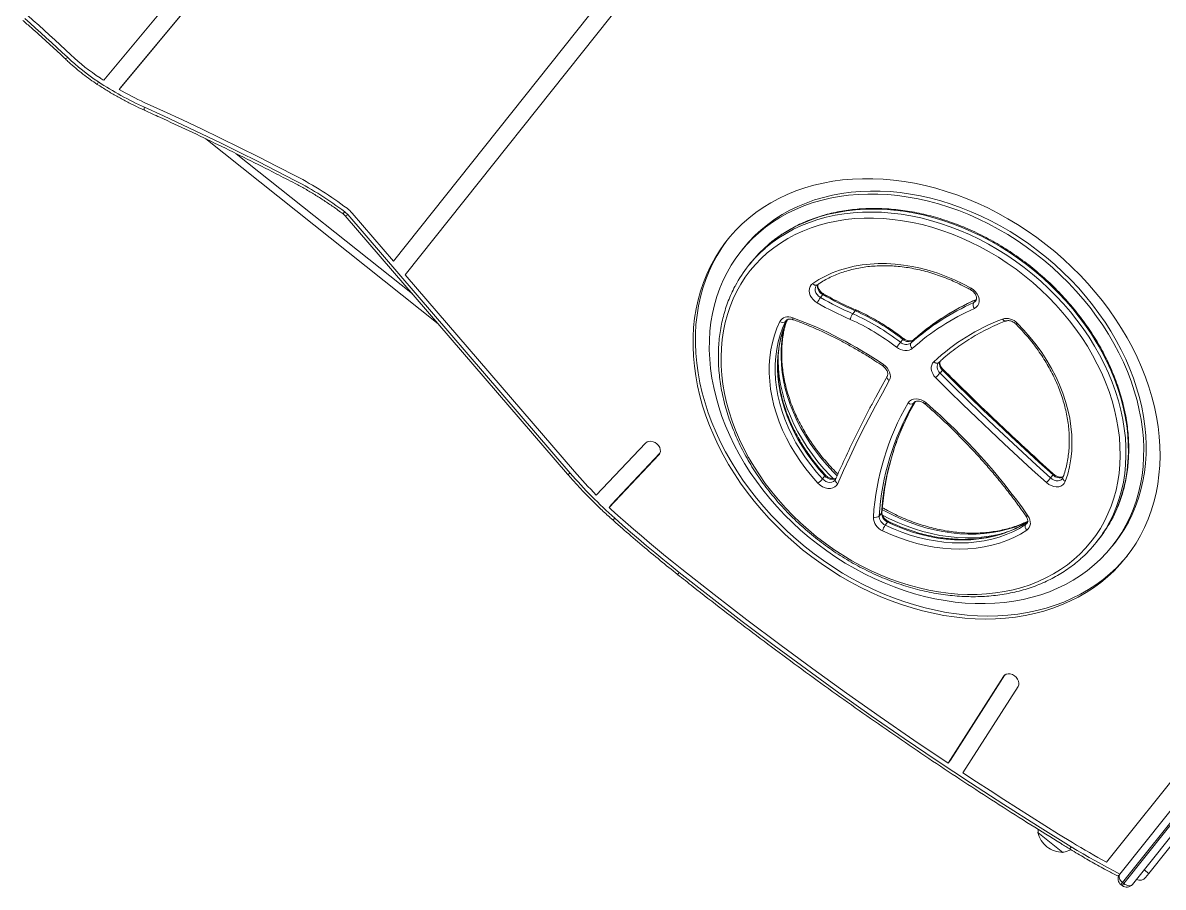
# Model space of a CAD drawing. Header units: millimetres. Extents: x -229914 to 856942, y -268655 to 87212.
# Drawn here: x -137560 to -136790, y 23775 to 24359 of the extents above; entities that cross this region are included whole.
import ezdxf

# ---------------------------------------------------------------- set-up
doc = ezdxf.new("R2010")
doc.units = ezdxf.units.MM

# ---------------------------------------------------------------- blocks, each defined once
blk = doc.blocks.new('Т912NEW')
at = {"color": 7, "linetype": 'Continuous', "lineweight": 15}
for p, q in [((460.75, 2527.19), (460.75, 3031.17)), ((465.75, 3027.95), (465.75, 2523.83)), ((466.75, 2523.83), (466.75, 3027.95)), ((471.75, 3031.17), (471.75, 2527.05)), ((448.75, 2527.87), (448.75, 3019.4)), ((-180.7, 2545.53), (-180.7, 2790.4)), ((-168.7, 2543.25), (-168.7, 2790.4)), ((-404.59, 2766.09), (-409.65, 2519.17)), ((-392.63, 2766.56), (-397.61, 2523.33)), ((-392.59, 2765.95), (-397.61, 2520.76)), ((143.21, 2767.54), (143.21, 2770.11)), ((121.21, 2715.78), (121.21, 2718.35)), ((127.05, 2722.35), (127.08, 2722.59)), ((127.05, 2722.35), (127.05, 2719.78)), ((149.95, 2720.71), (149.96, 2721.01)), ((155.08, 2718.71), (155.08, 2716.13)), ((52.95, 2710.32), (53.05, 2711)), ((84.06, 2710.87), (84.06, 2713.44)), ((257.56, 2707.27), (257.56, 2709.85)), ((60.13, 2708.37), (60.13, 2705.79)), ((-1.25, 2699.47), (-1.25, 2696.9)), ((8.75, 2694.97), (8.75, 2692.4)), ((308.75, 2692.4), (308.75, 2694.97)), ((318.75, 2696.9), (318.75, 2699.47)), ((183.06, 2615.1), (183.06, 2617.67)), ((475.75, 2621.85), (475.75, 2539.68)), ((137.49, 2610.89), (137.49, 2613.46)), ((190.11, 2615.4), (190.11, 2612.83)), ((316.14, 2582.68), (323.31, 2513.56)), ((316.26, 2584.04), (323.31, 2516.13)), ((328.1, 2583.4), (335.24, 2514.6)), ((29.04, 2555.45), (24.89, 2507.25)), ((40.9, 2556.09), (36.81, 2508.65)), ((-225.26, 2549.17), (0.96, 2506.2)), ((-224.33, 2550.87), (1.9, 2507.9)), ((-222.64, 2553.5), (-180.7, 2545.53)), ((41.01, 2554.85), (36.81, 2506.08)), ((-168.7, 2543.25), (3.58, 2510.53)), ((471.75, 2539.68), (475.75, 2539.68)), ((475.75, 2539.68), (475.75, 2536.17)), ((-130.48, 2531.17), (-331.18, 2531.17)), ((460.75, 2527.19), (460.75, 2526.31)), ((-397.61, 2523.33), (-397.61, 2520.76)), ((466.75, 2523.83), (465.75, 2523.83)), ((465.75, 2522.05), (466.75, 2522.05)), ((323.31, 2516.13), (323.31, 2513.56)), ((400, 2514.9), (400, 2514.67)), ((400, 2514.67), (421.5, 2514.67)), ((421.5, 2514.67), (421.49, 2514.9)), ((36.81, 2508.65), (36.81, 2506.08))]:
    blk.add_line(p, q, dxfattribs=at)
at = {"color": 8, "linetype": 'Continuous', "lineweight": 15}
for p, q in [((153.74, 2689.65), (153.78, 2689.16)), ((153.78, 2689.85), (153.78, 2689.16)), ((51.8, 2679.8), (51.8, 2678.41)), ((263.98, 2672.15), (263.98, 2674.16)), ((316.14, 2583.4), (316.14, 2582.68)), ((41.01, 2555.45), (41.01, 2554.85)), ((-308.78, 2536.17), (-156.8, 2536.17)), ((465.75, 2523.83), (465.75, 2522.05)), ((466.75, 2522.05), (466.75, 2523.83))]:
    blk.add_line(p, q, dxfattribs=at)
at = {"color": 7, "linetype": 'Continuous', "lineweight": 15, "flags": 128}
for points in [[(330.75, 2696.9), (330.57, 2702.85), (330.05, 2708.79), (329.17, 2714.71), (327.94, 2720.59), (326.37, 2726.42), (324.46, 2732.2), (322.21, 2737.9), (319.62, 2743.51), (316.71, 2749.03), (313.47, 2754.45), (309.92, 2759.75), (306.06, 2764.91), (301.9, 2769.94), (297.44, 2774.82), (292.7, 2779.55), (287.69, 2784.1), (282.41, 2788.47), (276.89, 2792.66), (271.12, 2796.65), (265.12, 2800.44), (258.9, 2804.02), (252.48, 2807.37), (245.87, 2810.5), (239.08, 2813.4), (232.12, 2816.07), (225.02, 2818.48), (217.78, 2820.65), (210.42, 2822.57), (202.95, 2824.23), (195.4, 2825.63), (187.76, 2826.77), (180.07, 2827.64), (172.34, 2828.24), (164.58, 2828.58), (156.8, 2828.65), (149.03, 2828.45), (141.28, 2827.98), (133.57, 2827.24), (125.91, 2826.23), (118.31, 2824.96), (110.8, 2823.43), (103.38, 2821.64), (96.08, 2819.6), (88.91, 2817.31), (81.88, 2814.77), (75, 2811.98), (68.3, 2808.97), (61.78, 2805.72), (55.46, 2802.25), (49.35, 2798.57), (43.47, 2794.68), (37.82, 2790.59), (32.41, 2786.31), (27.27, 2781.84), (22.39, 2777.21), (17.79, 2772.4), (13.48, 2767.45), (9.47, 2762.35), (5.76, 2757.11), (2.37, 2751.75), (-0.71, 2746.29), (-3.46, 2740.72), (-5.88, 2735.06), (-7.96, 2729.32), (-9.71, 2723.51), (-11.1, 2717.66), (-12.15, 2711.76), (-12.86, 2705.82), (-13.21, 2699.88), (-13.21, 2693.92), (-12.86, 2687.97), (-12.15, 2682.04), (-11.1, 2676.14), (-9.71, 2670.28), (-7.96, 2664.48), (-5.88, 2658.74), (-3.46, 2653.08), (-0.71, 2647.51), (2.37, 2642.04), (5.76, 2636.68), (9.47, 2631.45), (13.48, 2626.35), (17.79, 2621.39), (22.39, 2616.59), (27.27, 2611.95), (32.41, 2607.49), (37.82, 2603.2), (43.47, 2599.11), (49.35, 2595.22), (55.46, 2591.54), (61.78, 2588.07), (68.3, 2584.83), (75, 2581.81), (81.88, 2579.03), (88.91, 2576.49), (96.08, 2574.19), (103.38, 2572.15), (110.8, 2570.36), (118.31, 2568.83), (125.91, 2567.56), (133.57, 2566.56), (141.28, 2565.82), (149.03, 2565.35), (156.8, 2565.15), (164.58, 2565.21), (172.34, 2565.55), (180.07, 2566.15), (187.76, 2567.03), (195.4, 2568.16), (202.95, 2569.56), (210.42, 2571.22), (217.78, 2573.14), (225.02, 2575.31), (232.12, 2577.73), (239.08, 2580.39), (245.87, 2583.29), (252.48, 2586.42), (258.9, 2589.78), (265.12, 2593.35), (271.12, 2597.14), (276.89, 2601.13), (282.41, 2605.32), (287.69, 2609.7), (292.7, 2614.25), (297.44, 2618.97), (301.9, 2623.85), (306.06, 2628.88), (309.92, 2634.05), (313.47, 2639.35), (316.71, 2644.76), (319.62, 2650.28), (322.21, 2655.9), (324.46, 2661.6), (326.37, 2667.37), (327.94, 2673.2), (329.17, 2679.08), (330.05, 2685), (330.57, 2690.94), (330.75, 2696.9)], [(318.75, 2699.47), (318.57, 2705.21), (318.05, 2710.95), (317.17, 2716.65), (315.94, 2722.32), (314.37, 2727.94), (312.46, 2733.5), (310.21, 2738.98), (307.62, 2744.37), (304.71, 2749.67), (301.48, 2754.86), (297.93, 2759.92), (294.08, 2764.85), (289.93, 2769.64), (285.49, 2774.27), (280.78, 2778.74), (275.79, 2783.04), (270.55, 2787.15), (265.06, 2791.06), (259.34, 2794.78), (253.4, 2798.29), (247.25, 2801.58), (240.9, 2804.64), (234.38, 2807.48), (227.69, 2810.08), (220.84, 2812.43), (213.86, 2814.53), (206.76, 2816.39), (199.55, 2817.98), (192.26, 2819.32), (184.89, 2820.39), (177.46, 2821.19), (169.99, 2821.73), (162.5, 2822), (155, 2822), (147.5, 2821.73), (140.04, 2821.19), (132.61, 2820.39), (125.24, 2819.32), (117.94, 2817.98), (110.73, 2816.39), (103.63, 2814.53), (96.65, 2812.43), (89.81, 2810.08), (83.12, 2807.48), (76.59, 2804.64), (70.25, 2801.58), (64.1, 2798.29), (58.15, 2794.78), (52.43, 2791.06), (46.95, 2787.15), (41.7, 2783.04), (36.72, 2778.74), (32, 2774.27), (27.56, 2769.64), (23.42, 2764.85), (19.56, 2759.92), (16.02, 2754.86), (12.78, 2749.67), (9.87, 2744.37), (7.29, 2738.98), (5.04, 2733.5), (3.13, 2727.94), (1.55, 2722.32), (0.33, 2716.65), (-0.55, 2710.95), (-1.08, 2705.21), (-1.25, 2699.47)], [(318.75, 2696.9), (318.57, 2702.64), (318.05, 2708.37), (317.17, 2714.08), (315.94, 2719.75), (314.37, 2725.37), (312.46, 2730.93), (310.21, 2736.41), (307.62, 2741.8), (304.71, 2747.1), (301.48, 2752.29), (297.93, 2757.35), (294.08, 2762.28), (289.93, 2767.07), (285.49, 2771.7), (280.78, 2776.17), (275.79, 2780.46), (270.55, 2784.58), (265.06, 2788.49), (259.34, 2792.21), (253.4, 2795.72), (247.25, 2799.01), (240.9, 2802.07), (234.38, 2804.91), (227.69, 2807.5), (220.84, 2809.86), (213.86, 2811.96), (206.76, 2813.82), (199.55, 2815.41), (192.26, 2816.75), (184.89, 2817.82), (177.46, 2818.62), (169.99, 2819.16), (162.5, 2819.43), (155, 2819.43), (147.5, 2819.16), (140.04, 2818.62), (132.61, 2817.82), (125.24, 2816.75), (117.94, 2815.41), (110.73, 2813.82), (103.63, 2811.96), (96.65, 2809.86), (89.81, 2807.5), (83.12, 2804.91), (76.59, 2802.07), (70.25, 2799.01), (64.1, 2795.72), (58.15, 2792.21), (52.43, 2788.49), (46.95, 2784.58), (41.7, 2780.46), (36.72, 2776.17), (32, 2771.7), (27.56, 2767.07), (23.42, 2762.28), (19.56, 2757.35), (16.02, 2752.29), (12.78, 2747.1), (9.87, 2741.8), (7.29, 2736.41), (5.04, 2730.93), (3.13, 2725.37), (1.55, 2719.75), (0.33, 2714.08), (-0.55, 2708.37), (-1.08, 2702.64), (-1.25, 2696.9), (-1.08, 2691.15), (-0.55, 2685.42), (0.33, 2679.71), (1.55, 2674.04), (3.13, 2668.42), (5.04, 2662.87), (7.29, 2657.39), (9.87, 2651.99), (12.78, 2646.69), (16.02, 2641.51), (19.56, 2636.44), (23.42, 2631.51), (27.56, 2626.73), (32, 2622.09), (36.72, 2617.62), (41.7, 2613.33), (46.95, 2609.22), (52.43, 2605.3), (58.15, 2601.58), (64.1, 2598.08), (70.25, 2594.79), (76.59, 2591.72), (83.12, 2588.89), (89.81, 2586.29), (96.65, 2583.94), (103.63, 2581.83), (110.73, 2579.98), (117.94, 2578.38), (125.24, 2577.05), (132.61, 2575.98), (140.04, 2575.17), (147.5, 2574.63), (155, 2574.36), (162.5, 2574.36), (169.99, 2574.63), (177.46, 2575.17), (184.89, 2575.98), (192.26, 2577.05), (199.55, 2578.38), (206.76, 2579.98), (213.86, 2581.83), (220.84, 2583.94), (227.69, 2586.29), (234.38, 2588.89), (240.9, 2591.72), (247.25, 2594.79), (253.4, 2598.08), (259.34, 2601.58), (265.06, 2605.3), (270.55, 2609.22), (275.79, 2613.33), (280.78, 2617.62), (285.49, 2622.09), (289.93, 2626.73), (294.08, 2631.51), (297.93, 2636.44), (301.48, 2641.51), (304.71, 2646.69), (307.62, 2651.99), (310.21, 2657.39), (312.46, 2662.87), (314.37, 2668.42), (315.94, 2674.04), (317.17, 2679.71), (318.05, 2685.42), (318.57, 2691.15), (318.75, 2696.9)], [(305.75, 2690.47), (305.57, 2695.99), (305.04, 2701.51), (304.16, 2706.99), (302.92, 2712.44), (301.34, 2717.83), (299.42, 2723.16), (297.16, 2728.41), (294.56, 2733.56), (291.63, 2738.62), (288.39, 2743.55), (284.83, 2748.36), (280.97, 2753.03), (276.82, 2757.55), (272.38, 2761.91), (267.67, 2766.09), (262.69, 2770.1), (257.47, 2773.91), (252, 2777.52), (246.32, 2780.92), (240.42, 2784.1), (234.32, 2787.06), (228.04, 2789.78), (221.6, 2792.27), (215, 2794.51), (208.27, 2796.5), (201.42, 2798.23), (194.47, 2799.7), (187.43, 2800.91), (180.32, 2801.86), (173.16, 2802.54), (165.96, 2802.94), (158.75, 2803.08), (151.54, 2802.94), (144.34, 2802.54), (137.18, 2801.86), (130.07, 2800.91), (123.03, 2799.7), (116.08, 2798.23), (109.23, 2796.5), (102.49, 2794.51), (95.9, 2792.27), (89.45, 2789.78), (83.18, 2787.06), (77.08, 2784.1), (71.18, 2780.92), (65.49, 2777.52), (60.03, 2773.91), (54.8, 2770.1), (49.83, 2766.09), (45.12, 2761.91), (40.68, 2757.55), (36.52, 2753.03), (32.66, 2748.36), (29.11, 2743.55), (25.86, 2738.62), (22.94, 2733.56), (20.34, 2728.41), (18.08, 2723.16), (16.15, 2717.83), (14.57, 2712.44), (13.34, 2706.99), (12.46, 2701.51), (11.93, 2695.99), (11.75, 2690.47), (11.93, 2684.94), (12.46, 2679.43), (13.34, 2673.95), (14.57, 2668.5), (16.15, 2663.11), (18.08, 2657.78), (20.34, 2652.53), (22.94, 2647.38), (25.86, 2642.32), (29.11, 2637.39), (32.66, 2632.58), (36.52, 2627.91), (40.68, 2623.39), (45.12, 2619.03), (49.83, 2614.85), (54.8, 2610.84), (60.03, 2607.03), (65.49, 2603.42), (71.18, 2600.02), (77.08, 2596.84), (83.18, 2593.88), (89.45, 2591.16), (95.9, 2588.67), (102.49, 2586.43), (109.23, 2584.44), (116.08, 2582.71), (123.03, 2581.24), (130.07, 2580.02), (137.18, 2579.08), (144.34, 2578.4), (151.54, 2578), (158.75, 2577.86), (165.96, 2578), (173.16, 2578.4), (180.32, 2579.08), (187.43, 2580.02), (194.47, 2581.24), (201.42, 2582.71), (208.27, 2584.44), (215, 2586.43), (221.6, 2588.67), (228.04, 2591.16), (234.32, 2593.88), (240.42, 2596.84), (246.32, 2600.02), (252, 2603.42), (257.47, 2607.03), (262.69, 2610.84), (267.67, 2614.85), (272.38, 2619.03), (276.82, 2623.39), (280.97, 2627.91), (284.83, 2632.58), (288.39, 2637.39), (291.63, 2642.32), (294.56, 2647.38), (297.16, 2652.53), (299.42, 2657.78), (301.34, 2663.11), (302.92, 2668.5), (304.16, 2673.95), (305.04, 2679.43), (305.57, 2684.94), (305.75, 2690.47)], [(50.19, 2709.94), (51.8, 2714.62), (53.76, 2719.22), (56.05, 2723.73), (58.68, 2728.14), (61.62, 2732.42), (64.88, 2736.56), (68.44, 2740.56), (72.28, 2744.4), (76.41, 2748.06), (80.8, 2751.54), (85.44, 2754.83), (90.32, 2757.9), (95.41, 2760.77), (100.71, 2763.4), (106.2, 2765.8), (111.85, 2767.96), (117.65, 2769.87), (123.59, 2771.53), (129.64, 2772.92), (135.78, 2774.05)], [(135.78, 2774.05), (137.71, 2774.2), (139.63, 2774.03), (141.46, 2773.55), (143.12, 2772.77), (144.52, 2771.75), (145.6, 2770.52), (146.31, 2769.14), (146.62, 2767.68), (146.52, 2766.2), (146, 2764.77)], [(174.87, 2774.99), (181.32, 2774.11), (187.7, 2772.95), (193.97, 2771.51), (200.12, 2769.79), (206.13, 2767.79), (211.98, 2765.52), (217.64, 2763), (223.1, 2760.22), (228.34, 2757.21), (233.33, 2753.96), (238.07, 2750.5), (242.54, 2746.82), (246.71, 2742.96), (250.58, 2738.91), (254.14, 2734.69), (257.37, 2730.33), (260.25, 2725.82), (262.79, 2721.19), (264.96, 2716.46), (266.77, 2711.64)], [(130.03, 2717.56), (129.68, 2716.36), (129.06, 2715.23), (128.19, 2714.2), (127.1, 2713.31), (125.82, 2712.58), (124.38, 2712.03), (122.85, 2711.69), (121.26, 2711.56)], [(154.65, 2711.93), (152.97, 2712.25), (151.4, 2712.8), (150, 2713.57), (148.82, 2714.54), (147.9, 2715.66), (147.27, 2716.89), (146.96, 2718.19), (146.99, 2719.52)], [(257.56, 2709.85), (244.72, 2710.69), (231.88, 2711.61), (219.05, 2712.6), (206.23, 2713.67), (193.42, 2714.82), (180.63, 2716.04), (167.85, 2717.34), (155.08, 2718.71)], [(60.72, 2701.61), (58.93, 2701.48), (57.15, 2701.62), (55.43, 2702.03), (53.86, 2702.69), (52.48, 2703.57), (51.37, 2704.65), (50.56, 2705.88), (50.08, 2707.21), (49.95, 2708.58), (50.19, 2709.94)], [(257.32, 2703.06), (244.45, 2703.9), (231.59, 2704.82), (218.74, 2705.82), (205.89, 2706.89), (193.07, 2708.04), (180.25, 2709.26), (167.44, 2710.56), (154.65, 2711.93)], [(155.08, 2716.13), (167.85, 2714.76), (180.63, 2713.47), (193.42, 2712.25), (206.23, 2711.1), (219.05, 2710.03), (231.88, 2709.04), (244.72, 2708.12), (257.56, 2707.27)], [(266.77, 2711.64), (267.04, 2710.2), (266.92, 2708.74), (266.4, 2707.34), (265.5, 2706.06), (264.28, 2704.95), (262.78, 2704.06), (261.06, 2703.43), (259.22, 2703.09), (257.32, 2703.06)], [(-13.24, 2698.18), (-13.21, 2696.49), (-12.86, 2690.54), (-12.15, 2684.61), (-11.1, 2678.71), (-9.71, 2672.85), (-7.96, 2667.05), (-5.88, 2661.31), (-3.46, 2655.65), (-0.71, 2650.08), (2.37, 2644.61), (5.76, 2639.25), (9.47, 2634.02), (13.48, 2628.92), (17.79, 2623.96), (22.39, 2619.16), (27.27, 2614.52), (32.41, 2610.06), (37.82, 2605.78), (43.47, 2601.68), (49.35, 2597.79), (55.46, 2594.11), (61.78, 2590.64), (68.3, 2587.4), (75, 2584.38), (81.88, 2581.6), (88.91, 2579.06), (96.08, 2576.76), (103.38, 2574.72), (110.8, 2572.93), (118.31, 2571.4), (125.91, 2570.13), (133.57, 2569.13), (141.28, 2568.39), (149.03, 2567.92), (156.8, 2567.72), (164.58, 2567.78), (172.34, 2568.12), (180.07, 2568.73), (187.76, 2569.6), (195.4, 2570.73), (202.95, 2572.13), (210.42, 2573.79), (217.78, 2575.71), (225.02, 2577.88), (232.12, 2580.3), (239.08, 2582.96), (245.87, 2585.86), (252.48, 2588.99), (258.9, 2592.35), (265.12, 2595.93), (271.12, 2599.71), (276.89, 2603.71), (282.41, 2607.89), (287.69, 2612.27), (292.7, 2616.82), (297.44, 2621.54), (301.9, 2626.42), (306.06, 2631.45), (309.92, 2636.62), (313.47, 2641.92), (316.71, 2647.33), (319.62, 2652.85), (322.21, 2658.47), (324.46, 2664.17), (326.37, 2669.94), (327.94, 2675.77), (329.17, 2681.66), (330.05, 2687.57), (330.57, 2693.51), (330.74, 2698.18)], [(121.59, 2696.93), (123.32, 2696.93), (125.02, 2696.68), (126.63, 2696.18), (128.08, 2695.45), (129.32, 2694.53), (130.31, 2693.44), (131.01, 2692.22), (131.39, 2690.92)], [(150.8, 2686.98), (150.8, 2688.47), (151.22, 2689.93), (152.04, 2691.28), (153.21, 2692.47), (154.7, 2693.43), (156.42, 2694.13), (158.29, 2694.53), (160.23, 2694.61)], [(131.2, 2676.4), (130.03, 2682.99), (128.41, 2692.57)], [(131.39, 2690.92), (133, 2681.36), (134.72, 2671.82), (136.57, 2662.28), (138.52, 2652.76), (140.59, 2643.25), (142.78, 2633.76), (145.07, 2624.28), (147.49, 2614.83)], [(48.84, 2676.09), (48.71, 2677.24), (48.83, 2678.38), (49.2, 2679.49), (49.8, 2680.54), (50.62, 2681.5), (51.63, 2682.34), (52.81, 2683.04), (54.13, 2683.58)], [(136.9, 2606.71), (130.67, 2607.81), (124.53, 2609.18), (118.5, 2610.81), (112.61, 2612.71), (106.86, 2614.87), (101.29, 2617.27), (95.91, 2619.91), (90.73, 2622.79), (85.78, 2625.89), (81.07, 2629.2), (76.61, 2632.71), (72.42, 2636.41), (68.52, 2640.29), (64.91, 2644.34), (61.61, 2648.53), (58.64, 2652.87), (55.99, 2657.32), (53.67, 2661.89), (51.71, 2666.55), (50.1, 2671.29), (48.84, 2676.09)], [(51.8, 2678.41), (53.02, 2673.74), (54.59, 2669.12), (56.5, 2664.59), (58.75, 2660.14), (61.33, 2655.81), (64.23, 2651.59), (67.44, 2647.5), (70.95, 2643.57), (74.74, 2639.79), (78.82, 2636.19), (83.16, 2632.77), (87.74, 2629.55), (92.56, 2626.54), (97.6, 2623.74), (102.84, 2621.17), (108.26, 2618.83), (113.85, 2616.73), (119.58, 2614.89), (125.45, 2613.29), (131.42, 2611.96), (137.49, 2610.89)], [(263.98, 2674.72), (262.29, 2670.14), (260.27, 2665.64), (257.91, 2661.23), (255.22, 2656.94), (252.22, 2652.77), (248.91, 2648.73), (245.31, 2644.85), (241.42, 2641.14), (237.26, 2637.6), (232.84, 2634.25), (228.18, 2631.1), (223.29, 2628.16), (218.19, 2625.43), (212.89, 2622.94), (207.42, 2620.68), (201.78, 2618.67), (196.01, 2616.91), (190.11, 2615.4)], [(190.11, 2612.83), (196.01, 2614.34), (201.78, 2616.1), (207.42, 2618.11), (212.89, 2620.37), (218.19, 2622.86), (223.29, 2625.59), (228.18, 2628.53), (232.84, 2631.68), (237.26, 2635.03), (241.42, 2638.57), (245.31, 2642.28), (248.91, 2646.16), (252.22, 2650.2), (255.22, 2654.37), (257.91, 2658.66), (260.27, 2663.07), (262.29, 2667.57), (263.98, 2672.15)], [(261.45, 2677.76), (262.9, 2677.21), (264.19, 2676.46), (265.29, 2675.55), (266.16, 2674.5), (266.77, 2673.35), (267.1, 2672.13), (267.14, 2670.89), (266.89, 2669.67)], [(266.89, 2669.67), (265.16, 2664.95), (263.07, 2660.33), (260.65, 2655.8), (257.89, 2651.39), (254.81, 2647.1), (251.41, 2642.96), (247.7, 2638.97), (243.7, 2635.15), (239.43, 2631.51), (234.89, 2628.07), (230.1, 2624.83), (225.07, 2621.81), (219.83, 2619.01), (214.39, 2616.45), (208.76, 2614.13), (202.97, 2612.06), (197.04, 2610.25), (190.98, 2608.7)], [(147.49, 2614.83), (147.66, 2613.33), (147.41, 2611.84), (146.74, 2610.43), (145.68, 2609.16), (144.3, 2608.1), (142.64, 2607.29), (140.8, 2606.77), (138.85, 2606.58), (136.9, 2606.71)], [(328.1, 2583.4), (327.77, 2584.58), (327.06, 2585.65), (326.01, 2586.54), (324.7, 2587.19), (323.2, 2587.56), (321.64, 2587.62), (320.11, 2587.37), (318.71, 2586.83), (317.55, 2586.02), (316.7, 2585.02), (316.22, 2583.87), (316.14, 2582.68)], [(41.01, 2554.85), (40.91, 2556.04), (40.41, 2557.18), (39.54, 2558.18), (38.36, 2558.97), (36.96, 2559.5), (35.42, 2559.74), (33.86, 2559.66), (32.38, 2559.27), (31.07, 2558.61), (30.04, 2557.7), (29.35, 2556.63), (29.04, 2555.45)], [(-267.78, 2549.47), (-281.8, 2546.71), (-295.78, 2543.85), (-309.73, 2540.89), (-323.65, 2537.83), (-337.52, 2534.68), (-351.36, 2531.43), (-365.16, 2528.08), (-378.92, 2524.63)], [(-376.71, 2522.11), (-363.02, 2525.54), (-349.28, 2528.88), (-335.5, 2532.12), (-321.69, 2535.26), (-307.84, 2538.3), (-293.95, 2541.25), (-280.03, 2544.09), (-266.07, 2546.84)], [(423.53, 2521.17), (428.23, 2521.77), (432.91, 2522.42), (437.58, 2523.1), (442.24, 2523.84), (446.88, 2524.61), (451.52, 2525.43), (456.14, 2526.29), (460.75, 2527.19)], [(466.75, 2523.83), (467.72, 2523.9), (468.66, 2524.08), (469.53, 2524.38), (470.28, 2524.77), (470.91, 2525.26), (471.37, 2525.82), (471.65, 2526.42), (471.75, 2527.05)], [(-477.34, 2518.61), (-472.47, 2518.39), (-467.6, 2518.15), (-462.73, 2517.88), (-457.86, 2517.58), (-453, 2517.25), (-448.14, 2516.89), (-443.28, 2516.51), (-438.43, 2516.09)], [(-437.63, 2518.85), (-442.54, 2519.27), (-447.45, 2519.66), (-452.36, 2520.02), (-457.27, 2520.35), (-462.19, 2520.65), (-467.12, 2520.93), (-472.04, 2521.17), (-476.97, 2521.39)], [(101.23, 2501.25), (128.2, 2501.41), (155.17, 2501.84), (182.13, 2502.55), (209.07, 2503.53), (236, 2504.78), (262.9, 2506.31), (289.77, 2508.1), (316.61, 2510.17), (343.41, 2512.52), (370.17, 2515.13), (396.88, 2518.01), (423.53, 2521.17)], [(335.24, 2514.6), (346.16, 2515.6), (357.08, 2516.65), (367.99, 2517.75), (378.89, 2518.88), (389.79, 2520.07), (400.67, 2521.3), (411.55, 2522.57), (422.42, 2523.89)], [(101.22, 2504.04), (129.04, 2504.21), (156.85, 2504.67), (184.65, 2505.43), (212.43, 2506.47), (240.2, 2507.81), (267.93, 2509.43), (295.64, 2511.35), (323.31, 2513.56)], [(398.74, 2516.34), (399.13, 2515.86), (400, 2514.9)], [(44.3, 2502.76), (51.41, 2502.4), (58.52, 2502.09), (65.63, 2501.83), (72.75, 2501.62), (79.86, 2501.45), (86.99, 2501.34), (94.11, 2501.27), (101.23, 2501.25)], [(44.79, 2505.54), (51.84, 2505.19), (58.88, 2504.88), (65.94, 2504.62), (72.99, 2504.41), (80.05, 2504.24), (87.1, 2504.13), (94.16, 2504.06), (101.22, 2504.04)]]:
    blk.add_lwpolyline(points, dxfattribs=at)
at = {"color": 8, "linetype": 'Continuous', "lineweight": 15, "flags": 128}
for points in [[(307.41, 2710.26), (307.17, 2711.57), (305.95, 2717.05), (304.39, 2722.47), (302.48, 2727.83), (300.25, 2733.11), (297.67, 2738.3), (294.78, 2743.39), (291.57, 2748.37), (288.04, 2753.22), (284.22, 2757.94), (280.1, 2762.51), (275.7, 2766.92), (271.02, 2771.17), (266.09, 2775.23), (260.9, 2779.11), (255.47, 2782.79), (249.82, 2786.27), (243.96, 2789.54), (237.89, 2792.58), (231.65, 2795.39), (225.23, 2797.97), (218.65, 2800.31), (211.94, 2802.41), (205.1, 2804.25), (198.15, 2805.84), (191.12, 2807.17), (184, 2808.24), (176.83, 2809.04), (169.61, 2809.57), (162.37, 2809.84), (155.12, 2809.84), (147.88, 2809.57), (140.67, 2809.04), (133.49, 2808.24), (126.38, 2807.17), (119.34, 2805.84), (112.4, 2804.25), (105.56, 2802.41), (98.84, 2800.31), (92.27, 2797.97), (85.85, 2795.39), (79.6, 2792.58), (73.54, 2789.54), (67.67, 2786.27), (62.02, 2782.79), (56.6, 2779.11), (51.41, 2775.23), (46.47, 2771.17), (41.8, 2766.92), (37.4, 2762.51), (33.28, 2757.94), (29.45, 2753.22), (25.93, 2748.37), (22.72, 2743.39), (19.82, 2738.3), (17.25, 2733.11), (15.01, 2727.83), (13.11, 2722.47), (11.54, 2717.05), (10.32, 2711.57), (10.23, 2711.06)], [(10.22, 2708.45), (10.32, 2709), (11.54, 2714.47), (13.11, 2719.9), (15.01, 2725.25), (17.25, 2730.54), (19.82, 2735.73), (22.72, 2740.82), (25.93, 2745.8), (29.45, 2750.65), (33.28, 2755.37), (37.4, 2759.94), (41.8, 2764.35), (46.47, 2768.59), (51.41, 2772.66), (56.6, 2776.54), (62.02, 2780.22), (67.67, 2783.7), (73.54, 2786.96), (79.6, 2790.01), (85.85, 2792.82), (92.27, 2795.4), (98.84, 2797.74), (105.56, 2799.84), (112.4, 2801.68), (119.34, 2803.27), (126.38, 2804.6), (133.49, 2805.66), (140.67, 2806.47), (147.88, 2807), (155.12, 2807.27), (162.37, 2807.27), (169.61, 2807), (176.83, 2806.47), (184, 2805.66), (191.12, 2804.6), (198.15, 2803.27), (205.1, 2801.68), (211.94, 2799.84), (218.65, 2797.74), (225.23, 2795.4), (231.65, 2792.82), (237.89, 2790.01), (243.96, 2786.96), (249.82, 2783.7), (255.47, 2780.22), (260.9, 2776.54), (266.09, 2772.66), (271.02, 2768.59), (275.7, 2764.35), (280.1, 2759.94), (284.22, 2755.37), (288.04, 2750.65), (291.57, 2745.8), (294.78, 2740.82), (297.67, 2735.73), (300.25, 2730.54), (302.48, 2725.25), (304.39, 2719.9), (305.95, 2714.47), (307.17, 2709), (307.4, 2707.76)], [(135.78, 2774.05), (135.9, 2773.65), (136.02, 2773.34), (136.13, 2773.13), (136.22, 2773.03), (136.26, 2773.02)], [(165.36, 2771), (165.9, 2770.85), (166.41, 2770.78), (166.88, 2770.8), (167.3, 2770.89), (167.64, 2771.07), (167.89, 2771.31), (167.95, 2771.4)], [(143.21, 2767.54), (143.6, 2768.74), (143.64, 2769.24)], [(146.99, 2719.52), (147.57, 2719.5), (148.13, 2719.57), (148.65, 2719.7), (149.1, 2719.9), (149.47, 2720.16), (149.74, 2720.47), (149.91, 2720.82), (149.96, 2721.05)], [(149.93, 2720.72), (149.95, 2720.31), (150.16, 2719.44), (150.58, 2718.62), (151.19, 2717.87), (151.98, 2717.23), (152.91, 2716.71), (153.96, 2716.34), (155.08, 2716.13)], [(53.05, 2710.99), (53.05, 2710.98), (52.88, 2710.65), (52.61, 2710.37), (52.25, 2710.14), (51.81, 2709.98), (51.3, 2709.89), (50.75, 2709.88), (50.19, 2709.94)], [(52.95, 2710.33), (52.95, 2710.21), (53.17, 2709.08), (53.74, 2708.02), (54.64, 2707.1), (55.81, 2706.39), (57.17, 2705.91), (58.64, 2705.71), (60.13, 2705.79)], [(257.56, 2707.27), (258.98, 2707.31), (260.35, 2707.61), (261.6, 2708.15), (262.64, 2708.89), (263.42, 2709.8), (263.9, 2710.83), (264.05, 2711.86)], [(263.93, 2712.61), (264.09, 2712.3), (264.35, 2712.02), (264.72, 2711.8), (265.16, 2711.64), (265.66, 2711.56), (266.2, 2711.56), (266.77, 2711.64)], [(60.27, 2709.08), (60.23, 2709.06), (60.18, 2708.93), (60.14, 2708.7), (60.13, 2708.37)], [(128.43, 2692.34), (128.47, 2692.2), (128.64, 2691.85), (128.91, 2691.54), (129.28, 2691.29), (129.73, 2691.09), (130.25, 2690.96), (130.81, 2690.9), (131.39, 2690.92)], [(51.71, 2679.18), (51.71, 2679.17), (51.8, 2678.41)], [(137.49, 2613.46), (131.42, 2614.53), (125.45, 2615.86), (119.58, 2617.46), (113.85, 2619.3), (108.26, 2621.4), (102.84, 2623.74), (97.6, 2626.31), (92.56, 2629.11), (87.74, 2632.12), (83.16, 2635.34), (78.82, 2638.76), (74.74, 2642.36), (70.95, 2646.14), (67.44, 2650.08), (64.23, 2654.16), (61.33, 2658.38), (58.75, 2662.72), (56.5, 2667.16), (54.59, 2671.69), (53.02, 2676.31), (51.96, 2680.25)], [(55.08, 2682.66), (54.98, 2682.65), (54.8, 2682.73), (54.59, 2682.92), (54.37, 2683.21), (54.13, 2683.58)], [(143.85, 2618.68), (140.07, 2619.12), (133.94, 2620.05), (127.88, 2621.25), (121.92, 2622.7), (116.08, 2624.41), (110.37, 2626.37), (104.81, 2628.57), (99.43, 2631), (94.23, 2633.66), (89.23, 2636.55), (84.45, 2639.64), (79.91, 2642.93), (75.61, 2646.41), (71.57, 2650.07), (67.81, 2653.9), (64.34, 2657.88), (61.16, 2662.01), (58.29, 2666.27), (55.74, 2670.64), (53.51, 2675.11), (53.11, 2675.99)], [(263.77, 2674.64), (261.76, 2670.64), (259.21, 2666.27), (256.34, 2662.01), (253.16, 2657.88), (249.68, 2653.9), (245.92, 2650.07), (241.89, 2646.41), (237.59, 2642.93), (233.05, 2639.64), (228.27, 2636.55), (223.27, 2633.66), (218.07, 2631), (212.68, 2628.57), (207.13, 2626.37), (201.42, 2624.41), (195.57, 2622.7), (189.62, 2621.25), (183.56, 2620.05), (181.86, 2619.77)], [(261.45, 2677.76), (261.23, 2677.38), (261.03, 2677.09), (260.84, 2676.9), (260.67, 2676.82), (260.58, 2676.82)], [(263.98, 2672.15), (264.15, 2672.97), (264.16, 2673.26)], [(60.87, 2659.2), (61.16, 2658.79), (64.34, 2654.67), (67.81, 2650.68), (71.57, 2646.86), (75.61, 2643.2), (79.91, 2639.71), (84.45, 2636.42), (89.23, 2633.33), (94.23, 2630.45), (99.43, 2627.79), (104.81, 2625.35), (110.37, 2623.16), (116.08, 2621.2), (121.92, 2619.49), (127.88, 2618.04), (133.94, 2616.84), (140.07, 2615.9), (143.31, 2615.52)], [(184.32, 2616.97), (189.62, 2618.04), (195.57, 2619.49), (201.42, 2621.2), (207.13, 2623.16), (212.68, 2625.35), (218.07, 2627.79), (223.27, 2630.45), (228.27, 2633.33), (233.05, 2636.42), (237.59, 2639.71), (241.89, 2643.2), (245.92, 2646.86), (249.68, 2650.68), (253.16, 2654.67), (256.34, 2658.79), (256.64, 2659.22)], [(182.88, 2618.3), (183, 2618.03), (183.06, 2617.67)], [(137.49, 2613.46), (137.47, 2613.8), (137.44, 2614.03), (137.39, 2614.16), (137.35, 2614.18)], [(137.49, 2610.89), (138.95, 2610.81), (140.4, 2611), (141.75, 2611.46), (142.91, 2612.15), (143.81, 2613.04), (144.4, 2614.07), (144.65, 2615.18), (144.66, 2615.39)], [(147.49, 2614.83), (146.91, 2614.77), (146.36, 2614.8), (145.85, 2614.9), (145.41, 2615.07), (145.04, 2615.31), (144.77, 2615.6), (144.6, 2615.94), (144.58, 2616)], [(190.11, 2615.4), (190.13, 2615.73), (190.18, 2615.97), (190.26, 2616.1), (190.3, 2616.12)], [(-224.33, 2550.87), (-224.56, 2550.2), (-224.79, 2549.69), (-224.99, 2549.34), (-225.18, 2549.18), (-225.26, 2549.17)], [(460.83, 2526.47), (460.84, 2526.42), (461.13, 2525.82), (461.59, 2525.26), (462.21, 2524.77), (462.97, 2524.38), (463.83, 2524.08), (464.77, 2523.9), (465.75, 2523.83)], [(-376.71, 2522.11), (-376.4, 2521.46), (-376.11, 2520.96), (-375.84, 2520.63), (-375.6, 2520.48), (-375.48, 2520.48)], [(1.9, 2507.9), (1.66, 2507.23), (1.44, 2506.72), (1.23, 2506.37), (1.05, 2506.21), (0.96, 2506.2)]]:
    blk.add_lwpolyline(points, dxfattribs=at)
at = {"color": 7, "linetype": 'Continuous', "lineweight": 15}
for centre, radius, start, end in [((286.96, 2698.58), 141.53, 149.22297, 171.49151), ((173.32, 2765.36), 9.75, 80.85128, 144.67952), ((288.53, 2694.32), 163.89, 152.45618, 170.15229), ((288.53, 2691.75), 163.89, 152.45618, 170.15229), ((289.65, 2689.85), 162.01, 152.45593, 170.15204), ((146.75, 2768.31), 3.62, 192.21711, 258.06768), ((123.1, 2561.04), 157.32, 90.68993, 104.36965), ((121.64, 2723.99), 5.66, 265.61193, 343.14374), ((121.64, 2721.42), 5.66, 265.61193, 343.14374), ((129.92, 2720.51), 2.96, 194.23423, 272.13774), ((97.33, 2694.95), 88.58, 169.52155, 179.9864), ((27.42, 2921.42), 215.55, 278.72953, 285.23452), ((27.44, 2918.75), 215.46, 278.72808, 285.23598), ((123.1, 2558.47), 157.32, 90.68993, 104.36965), ((123.1, 2558.13), 153.44, 90.68811, 104.36261), ((343.45, 2716.35), 222.24, 180.14685, 181.23651), ((128.29, 2716.74), 26.79, 349.66725, 358.71079), ((220.27, 2694.95), 88.48, 0.01007, 9.96103), ((97.18, 2692.4), 88.43, 169.54316, 190.48064), ((79.52, 2706.41), 19.4, 181.80564, 194.30452), ((27.41, 2918.51), 219.44, 278.73126, 285.22504), ((210.85, 2707.87), 46.71, 354.08269, 359.2679), ((220.22, 2692.38), 88.53, 0.0118, 10.00625), ((141.97, 2416.92), 280.75, 94.16279, 108.2311), ((143.71, 2282.81), 412.13, 73.4012, 87.70287), ((150.97, 2689.88), 2.9, 266.57217, 345.61318), ((325.67, 2712.83), 176.78, 188.40827, 214.73416), ((326.74, 2714.73), 174.85, 188.4084, 214.73444), ((220.29, 2692.41), 88.46, 350.08109, 359.99074), ((48.83, 2679.15), 3.05, 270.09175, 346.01678), ((267.14, 2672.9), 3.25, 193.36826, 265.56229), ((188.33, 2621.95), 6.79, 219.05284, 285.21037), ((118.01, 2611.5), 19.49, 345.77612, 358.21803), ((179.18, 2615.87), 3.95, 287.88152, 348.84007), ((188.3, 2618.53), 10.18, 219.05305, 285.21174), ((188.33, 2619.38), 6.79, 219.04386, 285.21934), ((203.31, 2613.45), 13.21, 182.67385, 201.04342), ((-220.62, 2304.52), 249.45, 91.54275, 100.89689), ((-220.61, 2310.69), 240.49, 91.54368, 100.89587), ((-226.73, 2531.89), 21.99, 79.29283, 91.59677), ((-226.73, 2538.14), 12.95, 79.29815, 91.58702), ((470.75, 2536.17), 5, 281.53696, 0), ((-431.36, 2730.95), 212.88, 279.12137, 284.26133), ((362.03, 3012.99), 492.81, 277.03928, 280.1354), ((465.75, 2527.05), 5, 188.43272, 270), ((466.75, 2527.05), 5, 270, 0), ((-425.29, 2659.57), 141.26, 264.9862, 275.1621), ((-432.83, 2742.09), 224.12, 275.18384, 275.93622), ((-431.81, 2739.3), 224.07, 275.13503, 284.23534), ((410.75, 2525.67), 15.21, 314.95579, 335.71358), ((-425.29, 2665.83), 150.31, 264.98324, 275.16425), ((61.08, 2813.51), 308.39, 259.2543, 263.25974), ((410.75, 2528.47), 17.5, 232.09996, 270), ((410.75, 2528.47), 17.5, 270, 307.90004), ((61.46, 2822.18), 319.87, 259.26936, 266.9257), ((61.66, 2817.89), 312.8, 265.443, 266.90841)]:
    blk.add_arc(centre, radius, start, end, dxfattribs=at)
at = {"color": 8, "linetype": 'Continuous', "lineweight": 15}
for centre, radius, start, end in [((172.8, 2775.06), 2.07, 326.95461, 357.86515), ((128.51, 2718.58), 7.3, 176.27233, 181.78167), ((155.19, 2724.17), 5.46, 201.82759, 268.87832), ((154.08, 2718.93), 1.03, 347.53607, 28.28036), ((58.74, 2714.46), 6.25, 207.03273, 282.81914), ((255.96, 2710.07), 1.62, 352.02659, 17.26935), ((258.38, 2715.86), 6.07, 262.21595, 333.69683), ((124.49, 2696.99), 2.9, 181.03119, 202.62438), ((155.39, 2694.63), 4.85, 346.95756, 359.71174), ((326.88, 2717.37), 175, 188.80886, 214.72894), ((138.86, 2619.56), 6.25, 257.28806, 333.26079), ((-216.89, 2550.97), 10.2, 179.35434, 189.41731), ((426.27, 2521.15), 2.73, 179.51835, 219.12856), ((-441.94, 2516.03), 3.51, 331.06491, 1.13202), ((-408.32, 2516.07), 3.44, 178.93258, 209.67082), ((38.96, 2502.66), 5.34, 341.67336, 1.07442), ((351.19, 2500.96), 249.96, 179.93302, 180.34236)]:
    blk.add_arc(centre, radius, start, end, dxfattribs=at)
at = {"color": 7, "linetype": 'Continuous', "lineweight": 15}
for points, knots in [([(307.36, 2710.47), (307.18, 2711.53), (306.69, 2714.35), (305.55, 2718.88), (303.99, 2724.05), (302.1, 2729.16), (299.92, 2734.2), (297.44, 2739.15), (294.66, 2744.02), (291.6, 2748.77), (288.25, 2753.42), (284.64, 2757.94), (280.75, 2762.33), (276.61, 2766.58), (272.22, 2770.68), (267.59, 2774.61), (262.73, 2778.38), (257.65, 2781.97), (252.36, 2785.38), (246.87, 2788.6), (241.2, 2791.62), (235.35, 2794.43), (229.34, 2797.04), (223.19, 2799.42), (216.89, 2801.59), (210.48, 2803.54), (203.96, 2805.25), (197.34, 2806.73), (190.64, 2807.98), (183.87, 2808.99), (177.05, 2809.76), (170.2, 2810.28), (163.32, 2810.56), (156.42, 2810.6), (149.54, 2810.4), (142.67, 2809.95), (135.84, 2809.26), (129.05, 2808.33), (122.33, 2807.16), (115.68, 2805.76), (109.12, 2804.12), (102.67, 2802.25), (96.34, 2800.15), (90.13, 2797.83), (84.07, 2795.3), (78.17, 2792.55), (72.44, 2789.6), (66.89, 2786.44), (61.53, 2783.09), (56.38, 2779.56), (51.44, 2775.84), (46.73, 2771.95), (42.26, 2767.9), (38.03, 2763.7), (34.06, 2759.34), (30.35, 2754.86), (26.92, 2750.24), (23.76, 2745.51), (20.89, 2740.67), (18.31, 2735.74), (16.03, 2730.72), (14.05, 2725.62), (12.39, 2720.46), (11.11, 2715.68), (10.53, 2712.6), (10.28, 2711.28)], [0, 0, 0, 0, 0.009677, 0.025623, 0.041574, 0.057532, 0.073498, 0.089474, 0.10546, 0.121454, 0.137458, 0.153471, 0.169492, 0.18552, 0.201555, 0.217595, 0.23364, 0.24969, 0.265742, 0.281798, 0.297854, 0.313914, 0.329974, 0.346034, 0.362095, 0.378156, 0.394218, 0.410279, 0.426341, 0.442402, 0.458464, 0.474525, 0.490586, 0.506648, 0.522709, 0.538772, 0.554834, 0.570896, 0.58696, 0.603023, 0.619087, 0.635151, 0.651216, 0.667282, 0.683348, 0.699413, 0.715478, 0.731543, 0.747606, 0.763668, 0.779729, 0.795785, 0.81184, 0.827888, 0.843932, 0.85997, 0.876, 0.892022, 0.908036, 0.924041, 0.940036, 0.95602, 0.971995, 0.987961, 1, 1, 1, 1]), ([(53.05, 2711), (53.29, 2711.74), (53.98, 2713.92), (55.36, 2717.49), (57.29, 2721.68), (59.52, 2725.79), (62.03, 2729.8), (64.83, 2733.7), (67.89, 2737.48), (71.22, 2741.13), (74.81, 2744.64), (78.63, 2748), (82.69, 2751.19), (86.97, 2754.22), (91.45, 2757.07), (96.14, 2759.73), (101, 2762.2), (106.03, 2764.46), (111.22, 2766.51), (116.54, 2768.35), (121.99, 2769.97), (127.55, 2771.36), (132.32, 2772.36), (135.24, 2772.85), (136.26, 2773.02)], [0, 0, 0, 0, 0.024636, 0.072432, 0.120192, 0.167904, 0.215565, 0.263178, 0.310747, 0.358278, 0.405775, 0.453245, 0.500689, 0.548115, 0.595527, 0.642929, 0.69032, 0.737708, 0.785091, 0.832473, 0.879854, 0.927236, 0.974617, 1, 1, 1, 1]), ([(136.26, 2773.02), (136.47, 2773.05), (137.13, 2773.14), (138.26, 2773.14), (139.59, 2772.94), (140.81, 2772.55), (141.85, 2772), (142.67, 2771.35), (143.24, 2770.64), (143.55, 2769.94), (143.67, 2769.49), (143.63, 2769.25), (143.63, 2769.24)], [0, 0, 0, 0, 0.056133, 0.171836, 0.287491, 0.402561, 0.517007, 0.631363, 0.746851, 0.866508, 0.996248, 1, 1, 1, 1]), ([(149.96, 2721.01), (150.13, 2722.11), (150.61, 2725.31), (151.66, 2730.6), (153.21, 2736.86), (155.07, 2743.06), (157.23, 2749.21), (159.69, 2755.29), (162.46, 2761.3), (165.22, 2766.67), (167.15, 2770.01), (167.95, 2771.4)], [0, 0, 0, 0, 0.063209, 0.184671, 0.306128, 0.427545, 0.548926, 0.670273, 0.791573, 0.912836, 1, 1, 1, 1]), ([(167.95, 2771.4), (168.02, 2771.51), (168.24, 2771.86), (168.81, 2772.46), (169.76, 2773.1), (170.91, 2773.6), (172.2, 2773.91), (173.43, 2774.02), (174.21, 2773.96), (174.54, 2773.93)], [0, 0, 0, 0, 0.074718, 0.244302, 0.407222, 0.566904, 0.725833, 0.884628, 1, 1, 1, 1]), ([(174.54, 2773.93), (175.54, 2773.81), (178.48, 2773.47), (183.29, 2772.71), (188.95, 2771.59), (194.53, 2770.24), (199.99, 2768.66), (205.34, 2766.86), (210.55, 2764.84), (215.61, 2762.62), (220.5, 2760.19), (225.21, 2757.56), (229.73, 2754.75), (234.04, 2751.76), (238.14, 2748.6), (242, 2745.27), (245.62, 2741.8), (248.99, 2738.18), (252.1, 2734.43), (254.95, 2730.56), (257.51, 2726.58), (259.79, 2722.51), (261.77, 2718.34), (263.1, 2715.03), (263.76, 2713.11), (263.93, 2712.61)], [0, 0, 0, 0, 0.023886, 0.069555, 0.115228, 0.1609, 0.206567, 0.252232, 0.297895, 0.343558, 0.389219, 0.434882, 0.48055, 0.526219, 0.571901, 0.617593, 0.663303, 0.709032, 0.754788, 0.800575, 0.8464, 0.892267, 0.938179, 0.984144, 1, 1, 1, 1]), ([(143.34, 2770.64), (142.75, 2769.49), (141.06, 2766.17), (138.5, 2760.62), (135.74, 2753.96), (133.29, 2747.23), (131.14, 2740.44), (129.31, 2733.59), (127.98, 2727.63), (127.32, 2723.94), (127.07, 2722.56)], [0, 0, 0, 0, 0.074414, 0.214799, 0.35515, 0.495471, 0.635752, 0.775994, 0.916212, 1, 1, 1, 1]), ([(121.22, 2719.06), (120.12, 2719.03), (116.94, 2718.97), (111.69, 2718.69), (105.49, 2718.11), (99.34, 2717.3), (93.24, 2716.24), (88.15, 2715.15), (85.11, 2714.38), (84.05, 2714.11)], [0, 0, 0, 0, 0.08721, 0.252029, 0.416867, 0.5817, 0.746554, 0.911404, 1, 1, 1, 1]), ([(127.07, 2722.56), (127.05, 2722.46), (126.98, 2722.14), (126.73, 2721.58), (126.16, 2720.86), (125.34, 2720.19), (124.26, 2719.63), (123.03, 2719.24), (121.98, 2719.08), (121.37, 2719.06), (121.22, 2719.06)], [0, 0, 0, 0, 0.068186, 0.22041, 0.362111, 0.513142, 0.659643, 0.80481, 0.949694, 1, 1, 1, 1]), ([(154.98, 2719.41), (154.77, 2719.44), (154.11, 2719.53), (153.07, 2719.82), (151.98, 2720.33), (151.1, 2720.96), (150.47, 2721.63), (150.26, 2722.06), (150.16, 2722.27)], [0, 0, 0, 0, 0.090235, 0.275302, 0.459552, 0.643344, 0.828199, 1, 1, 1, 1]), ([(257.5, 2710.55), (253.48, 2710.81), (241.8, 2711.56), (222.48, 2712.99), (199.57, 2714.92), (177.07, 2717.04), (162.22, 2718.64), (154.98, 2719.41)], [0, 0, 0, 0, 0.117484, 0.340807, 0.564124, 0.787445, 1, 1, 1, 1]), ([(60.27, 2709.08), (60.05, 2709.05), (59.39, 2708.96), (58.26, 2708.97), (56.94, 2709.18), (55.73, 2709.58), (54.69, 2710.13), (53.9, 2710.79), (53.43, 2711.33), (53.31, 2711.62), (53.28, 2711.69)], [0, 0, 0, 0, 0.071728, 0.219365, 0.366981, 0.513834, 0.659898, 0.805884, 0.95345, 1, 1, 1, 1]), ([(84.41, 2714.21), (83.2, 2713.89), (79.66, 2712.94), (73.72, 2711.54), (66.88, 2710.15), (62.37, 2709.42), (60.27, 2709.08)], [0, 0, 0, 0, 0.154219, 0.448506, 0.742815, 1, 1, 1, 1]), ([(84.06, 2710.87), (84.07, 2710.63), (84.09, 2710.15), (84.26, 2709.2), (84.51, 2708.21), (84.78, 2707.4), (84.96, 2706.95), (85.03, 2706.79), (85.04, 2706.77)], [0, 0, 0, 0, 0.214691, 0.42938, 0.644033, 0.858631, 0.982343, 1, 1, 1, 1]), ([(263.71, 2713.23), (263.62, 2713.05), (263.4, 2712.66), (262.75, 2712.02), (261.84, 2711.4), (260.68, 2710.91), (259.4, 2710.6), (258.31, 2710.51), (257.68, 2710.54), (257.5, 2710.55)], [0, 0, 0, 0, 0.125055, 0.281184, 0.447485, 0.610905, 0.773668, 0.936203, 1, 1, 1, 1]), ([(263.93, 2712.61), (263.96, 2712.51), (264.04, 2712.25), (264.03, 2712.01), (264.02, 2711.86)], [0, 0, 0, 0, 0.391593, 1, 1, 1, 1]), ([(55.08, 2682.66), (56.42, 2683.1), (60.32, 2684.37), (66.88, 2686.32), (74.78, 2688.41), (82.77, 2690.27), (90.85, 2691.9), (99.01, 2693.29), (107.22, 2694.45), (114.83, 2695.3), (119.7, 2695.7), (121.81, 2695.87)], [0, 0, 0, 0, 0.06331, 0.184016, 0.304735, 0.425446, 0.546161, 0.666881, 0.787597, 0.908312, 1, 1, 1, 1]), ([(121.81, 2695.87), (122.03, 2695.88), (122.7, 2695.92), (123.82, 2695.82), (125.09, 2695.51), (126.22, 2695.03), (127.15, 2694.42), (127.83, 2693.73), (128.27, 2693.03), (128.37, 2692.59), (128.43, 2692.37)], [0, 0, 0, 0, 0.064696, 0.197725, 0.330502, 0.462495, 0.594072, 0.726062, 0.860997, 1, 1, 1, 1]), ([(153.75, 2689.65), (153.77, 2689.89), (153.8, 2690.35), (154.15, 2691.06), (154.72, 2691.77), (155.56, 2692.44), (156.64, 2693), (157.88, 2693.38), (159.07, 2693.55), (159.81, 2693.54), (160.11, 2693.54)], [0, 0, 0, 0, 0.146661, 0.279015, 0.402908, 0.534918, 0.663214, 0.790468, 0.917424, 1, 1, 1, 1]), ([(182.88, 2618.3), (182.14, 2619.4), (179.99, 2622.59), (176.65, 2627.96), (172.95, 2634.44), (169.55, 2641.01), (166.44, 2647.66), (163.63, 2654.4), (161.12, 2661.2), (158.92, 2668.07), (157.02, 2674.98), (155.44, 2681.95), (154.47, 2687.16), (154.04, 2690.05), (153.96, 2690.59)], [0, 0, 0, 0, 0.048586, 0.141459, 0.234351, 0.327262, 0.420196, 0.513158, 0.606145, 0.699159, 0.792192, 0.885248, 0.978327, 1, 1, 1, 1]), ([(160.11, 2693.54), (161.87, 2693.46), (166.99, 2693.22), (175.46, 2692.66), (185.49, 2691.75), (195.47, 2690.61), (205.4, 2689.22), (215.27, 2687.6), (225.07, 2685.75), (234.79, 2683.66), (244.42, 2681.34), (253.02, 2679.05), (258.37, 2677.47), (260.58, 2676.82)], [0, 0, 0, 0, 0.051331, 0.149083, 0.246838, 0.344588, 0.442338, 0.540087, 0.637838, 0.735587, 0.833335, 0.931082, 1, 1, 1, 1]), ([(51.74, 2679.18), (51.74, 2679.38), (51.75, 2679.8), (52.04, 2680.47), (52.57, 2681.19), (53.37, 2681.87), (54.26, 2682.37), (54.87, 2682.59), (55.08, 2682.66)], [0, 0, 0, 0, 0.172715, 0.362095, 0.537704, 0.724948, 0.905833, 1, 1, 1, 1]), ([(137.35, 2614.18), (136.35, 2614.34), (133.45, 2614.8), (128.69, 2615.75), (123.12, 2617.09), (117.65, 2618.66), (112.3, 2620.46), (107.09, 2622.47), (102.02, 2624.69), (97.13, 2627.11), (92.41, 2629.73), (87.88, 2632.54), (83.57, 2635.53), (79.47, 2638.68), (75.6, 2642), (71.97, 2645.47), (68.59, 2649.09), (65.47, 2652.83), (62.62, 2656.7), (60.05, 2660.67), (57.77, 2664.75), (55.77, 2668.91), (54.08, 2673.15), (52.82, 2676.96), (52.24, 2679.35), (52.01, 2680.3)], [0, 0, 0, 0, 0.02354, 0.06856, 0.113579, 0.158594, 0.203607, 0.24862, 0.293631, 0.338642, 0.383654, 0.428668, 0.473691, 0.518718, 0.563757, 0.608813, 0.653891, 0.698993, 0.744127, 0.789295, 0.834506, 0.879766, 0.925071, 0.970428, 1, 1, 1, 1]), ([(10.26, 2676.09), (10.28, 2675.95), (10.58, 2674.04), (11.45, 2670.41), (12.88, 2665.22), (14.66, 2660.09), (16.73, 2655.03), (19.11, 2650.04), (21.77, 2645.14), (24.73, 2640.34), (27.97, 2635.65), (31.49, 2631.09), (35.27, 2626.64), (39.32, 2622.34), (43.62, 2618.19), (48.16, 2614.19), (52.94, 2610.36), (57.94, 2606.7), (63.15, 2603.23), (68.57, 2599.94), (74.17, 2596.85), (79.96, 2593.95), (85.91, 2591.27), (92.01, 2588.8), (98.25, 2586.55), (104.62, 2584.52), (111.11, 2582.72), (117.69, 2581.16), (124.36, 2579.82), (131.11, 2578.72), (137.91, 2577.87), (144.75, 2577.25), (151.63, 2576.88), (158.52, 2576.75), (165.41, 2576.86), (172.28, 2577.22), (179.13, 2577.82), (185.94, 2578.66), (192.68, 2579.74), (199.36, 2581.06), (205.95, 2582.61), (212.45, 2584.4), (218.83, 2586.41), (225.08, 2588.65), (231.19, 2591.1), (237.16, 2593.77), (242.95, 2596.65), (248.57, 2599.73), (254, 2603.01), (259.23, 2606.48), (264.25, 2610.13), (269.05, 2613.95), (273.61, 2617.94), (277.93, 2622.09), (281.99, 2626.39), (285.8, 2630.83), (289.34, 2635.4), (292.6, 2640.09), (295.58, 2644.89), (298.26, 2649.79), (300.65, 2654.78), (302.74, 2659.85), (304.54, 2664.99), (306, 2670.18), (306.94, 2674.18), (307.3, 2676.45), (307.38, 2676.97)], [0, 0, 0, 0, 0.0013184, 0.0172584, 0.033204, 0.0491567, 0.0651164, 0.081085, 0.0970639, 0.1130514, 0.1290488, 0.145054, 0.1610684, 0.1770909, 0.1931199, 0.209155, 0.2251943, 0.2412394, 0.257287, 0.2733379, 0.289391, 0.3054453, 0.3215018, 0.3375585, 0.3536163, 0.3696736, 0.3857315, 0.4017894, 0.4178477, 0.4339063, 0.4499641, 0.466022, 0.4820792, 0.4981371, 0.514196, 0.5302543, 0.5463121, 0.5623708, 0.5784306, 0.594491, 0.6105514, 0.626612, 0.6426734, 0.6587345, 0.6747968, 0.6908588, 0.7069207, 0.7229821, 0.7390429, 0.7551022, 0.7711593, 0.787214, 0.8032659, 0.8193133, 0.8353549, 0.8513923, 0.8674217, 0.8834443, 0.8994573, 0.9154619, 0.9314566, 0.9474415, 0.9634169, 0.979382, 0.9953391, 1, 1, 1, 1]), ([(143.58, 2619.88), (143.26, 2619.91), (140.98, 2620.11), (136.78, 2620.71), (131.01, 2621.69), (125.31, 2622.93), (119.71, 2624.39), (114.22, 2626.07), (108.86, 2627.97), (103.64, 2630.08), (98.58, 2632.39), (93.69, 2634.9), (88.98, 2637.61), (84.47, 2640.5), (80.17, 2643.56), (76.09, 2646.79), (72.24, 2650.17), (68.64, 2653.7), (65.29, 2657.37), (62.2, 2661.17), (59.38, 2665.08), (56.85, 2669.1), (54.66, 2673.05), (53.47, 2675.69), (52.91, 2676.92)], [0, 0, 0, 0, 0.007696, 0.055156, 0.102615, 0.150068, 0.19752, 0.244965, 0.292406, 0.339847, 0.387286, 0.434723, 0.482165, 0.529612, 0.577068, 0.624541, 0.672035, 0.719554, 0.767113, 0.814719, 0.862377, 0.910102, 0.957896, 1, 1, 1, 1]), ([(131.26, 2676.19), (131.74, 2673.54), (133.16, 2665.64), (135.87, 2652.51), (139.38, 2636.81), (142.34, 2624.65), (144.14, 2617.72), (144.58, 2616)], [0, 0, 0, 0, 0.131075, 0.39198, 0.652888, 0.913803, 1, 1, 1, 1]), ([(263.62, 2674.82), (263.07, 2673.7), (261.85, 2671.17), (259.59, 2667.36), (256.92, 2663.36), (253.97, 2659.49), (250.75, 2655.73), (247.28, 2652.11), (243.56, 2648.64), (239.6, 2645.31), (235.41, 2642.15), (231, 2639.16), (226.4, 2636.35), (221.6, 2633.73), (216.62, 2631.31), (211.48, 2629.08), (206.19, 2627.07), (200.76, 2625.27), (195.22, 2623.69), (189.57, 2622.34), (184.88, 2621.39), (182.06, 2620.97), (181.18, 2620.84)], [0, 0, 0, 0, 0.042158, 0.094469, 0.146693, 0.198834, 0.250901, 0.302901, 0.354849, 0.406751, 0.458614, 0.510446, 0.562258, 0.614053, 0.665836, 0.717612, 0.769381, 0.821151, 0.872917, 0.92468, 0.976449, 1, 1, 1, 1]), ([(263.82, 2674.47), (263.64, 2673.94), (262.97, 2671.98), (261.6, 2668.63), (259.58, 2664.46), (257.27, 2660.38), (254.67, 2656.41), (251.79, 2652.54), (248.65, 2648.8), (245.24, 2645.19), (241.59, 2641.72), (237.69, 2638.41), (233.57, 2635.26), (229.23, 2632.29), (224.68, 2629.49), (219.94, 2626.89), (215.03, 2624.48), (209.95, 2622.28), (204.72, 2620.29), (199.36, 2618.52), (194.54, 2617.14), (191.49, 2616.41), (190.3, 2616.12)], [0, 0, 0, 0, 0.01947, 0.072382, 0.125256, 0.178078, 0.230841, 0.283558, 0.336222, 0.388851, 0.44144, 0.493999, 0.546536, 0.599049, 0.65155, 0.704041, 0.756523, 0.809, 0.861473, 0.913947, 0.966415, 1, 1, 1, 1]), ([(260.58, 2676.82), (260.78, 2676.76), (261.37, 2676.56), (262.25, 2676.12), (263.1, 2675.48), (263.7, 2674.78), (264.05, 2674.07), (264.19, 2673.58), (264.15, 2673.31), (264.14, 2673.27)], [0, 0, 0, 0, 0.083256, 0.254017, 0.424589, 0.596514, 0.77388, 0.964796, 1, 1, 1, 1]), ([(190.3, 2616.12), (190.09, 2616.08), (189.45, 2615.95), (188.32, 2615.87), (186.97, 2615.98), (185.7, 2616.3), (184.58, 2616.79), (183.66, 2617.4), (183.14, 2617.93), (182.93, 2618.23), (182.88, 2618.3)], [0, 0, 0, 0, 0.071619, 0.219398, 0.367314, 0.514647, 0.661137, 0.807222, 0.953789, 1, 1, 1, 1]), ([(144.37, 2616.84), (144.36, 2616.81), (144.27, 2616.57), (143.87, 2616.06), (143.12, 2615.37), (142.08, 2614.77), (140.88, 2614.33), (139.56, 2614.09), (138.36, 2614.05), (137.63, 2614.14), (137.35, 2614.18)], [0, 0, 0, 0, 0.017491, 0.162806, 0.317867, 0.466868, 0.613998, 0.760653, 0.907257, 1, 1, 1, 1]), ([(144.58, 2616), (144.61, 2615.9), (144.66, 2615.69), (144.64, 2615.49), (144.63, 2615.39)], [0, 0, 0, 0, 0.489224, 1, 1, 1, 1]), ([(-265.12, 2545.14), (-263.84, 2545.38), (-260.11, 2546.09), (-253.88, 2547.07), (-246.41, 2548.01), (-238.9, 2548.71), (-232.4, 2549.12), (-228.42, 2549.26), (-226.95, 2549.3)], [0, 0, 0, 0, 0.102444, 0.298347, 0.49426, 0.690188, 0.886097, 1, 1, 1, 1]), ([(-226.95, 2549.3), (-226.76, 2549.31), (-226.19, 2549.31), (-225.63, 2549.23), (-225.26, 2549.17)], [0, 0, 0, 0, 0.334746, 1, 1, 1, 1]), ([(-375.48, 2520.48), (-371.79, 2521.41), (-361.09, 2524.12), (-343.29, 2528.42), (-322.07, 2533.31), (-300.76, 2537.96), (-281.77, 2541.89), (-269.87, 2544.22), (-265.12, 2545.14)], [0, 0, 0, 0, 0.101348, 0.294061, 0.486777, 0.679492, 0.87221, 1, 1, 1, 1]), ([(424.15, 2519.42), (426.1, 2519.67), (431.74, 2520.39), (441.03, 2521.76), (450.95, 2523.41), (457.17, 2524.63), (459.76, 2525.13)], [0, 0, 0, 0, 0.162835, 0.471363, 0.779905, 1, 1, 1, 1]), ([(460.75, 2526.31), (460.69, 2526.04), (460.57, 2525.44), (460.14, 2525.09), (459.77, 2525.12), (459.76, 2525.12)], [0, 0, 0, 0, 0.443468, 0.98556, 1, 1, 1, 1]), ([(-477.55, 2516.83), (-475.06, 2516.72), (-467.82, 2516.4), (-456.11, 2515.7), (-445.71, 2514.92), (-440.05, 2514.43), (-438.87, 2514.33)], [0, 0, 0, 0, 0.192886, 0.560027, 0.907847, 1, 1, 1, 1]), ([(-411.31, 2514.36), (-409.98, 2514.49), (-406.13, 2514.86), (-399.81, 2515.65), (-392.37, 2516.82), (-385, 2518.23), (-379.39, 2519.5), (-376.23, 2520.29), (-375.48, 2520.48)], [0, 0, 0, 0, 0.109373, 0.315906, 0.52245, 0.729016, 0.935577, 1, 1, 1, 1]), ([(101.23, 2499.47), (105.69, 2499.48), (118.62, 2499.51), (140.02, 2499.74), (165.42, 2500.25), (190.81, 2501.01), (216.18, 2502), (241.54, 2503.24), (266.88, 2504.72), (292.19, 2506.44), (317.47, 2508.4), (342.71, 2510.6), (367.92, 2513.05), (392.64, 2515.68), (411.38, 2517.85), (421.72, 2519.12), (424.15, 2519.42)], [0, 0, 0, 0, 0.041257, 0.119604, 0.197951, 0.276299, 0.354646, 0.432994, 0.511341, 0.589688, 0.668036, 0.746384, 0.824731, 0.903078, 0.977303, 1, 1, 1, 1]), ([(-438.87, 2514.33), (-437.78, 2514.24), (-434.64, 2513.98), (-429.44, 2513.75), (-423.26, 2513.71), (-417.21, 2513.89), (-413.23, 2514.21), (-411.31, 2514.36)], [0, 0, 0, 0, 0.118793, 0.342371, 0.565971, 0.789573, 1, 1, 1, 1]), ([(0.96, 2506.2), (2.5, 2505.91), (6.94, 2505.09), (14.34, 2503.91), (23.18, 2502.74), (32.06, 2501.81), (39.02, 2501.27), (43.02, 2501.04), (44.03, 2500.98)], [0, 0, 0, 0, 0.108584, 0.313977, 0.519362, 0.724753, 0.930139, 1, 1, 1, 1]), ([(44.03, 2500.98), (46.82, 2500.84), (54.9, 2500.42), (68.3, 2499.92), (83.93, 2499.56), (94.91, 2499.46), (100.58, 2499.47), (101.23, 2499.47)], [0, 0, 0, 0, 0.146531, 0.4245605, 0.7026026, 0.9659997, 1, 1, 1, 1])]:
    blk.add_open_spline(points, degree=3, knots=knots, dxfattribs=at)
at = {"color": 8, "linetype": 'Continuous', "lineweight": 15}
blk.add_open_spline([(84.27, 2714.17), (84.21, 2714.13), (84.09, 2714.03), (84.07, 2713.64), (84.06, 2713.44)], degree=3, knots=[0, 0, 0, 0, 0.498188, 1, 1, 1, 1], dxfattribs=at)

msp = doc.modelspace()

# ---------------------------------------------------------------- block references
at = {"rotation": 321.4676820499667}
msp.add_blockref('Т912NEW', (-138753.82306, 22094.20638), dxfattribs=at)

doc.saveas('drawing.dxf')
